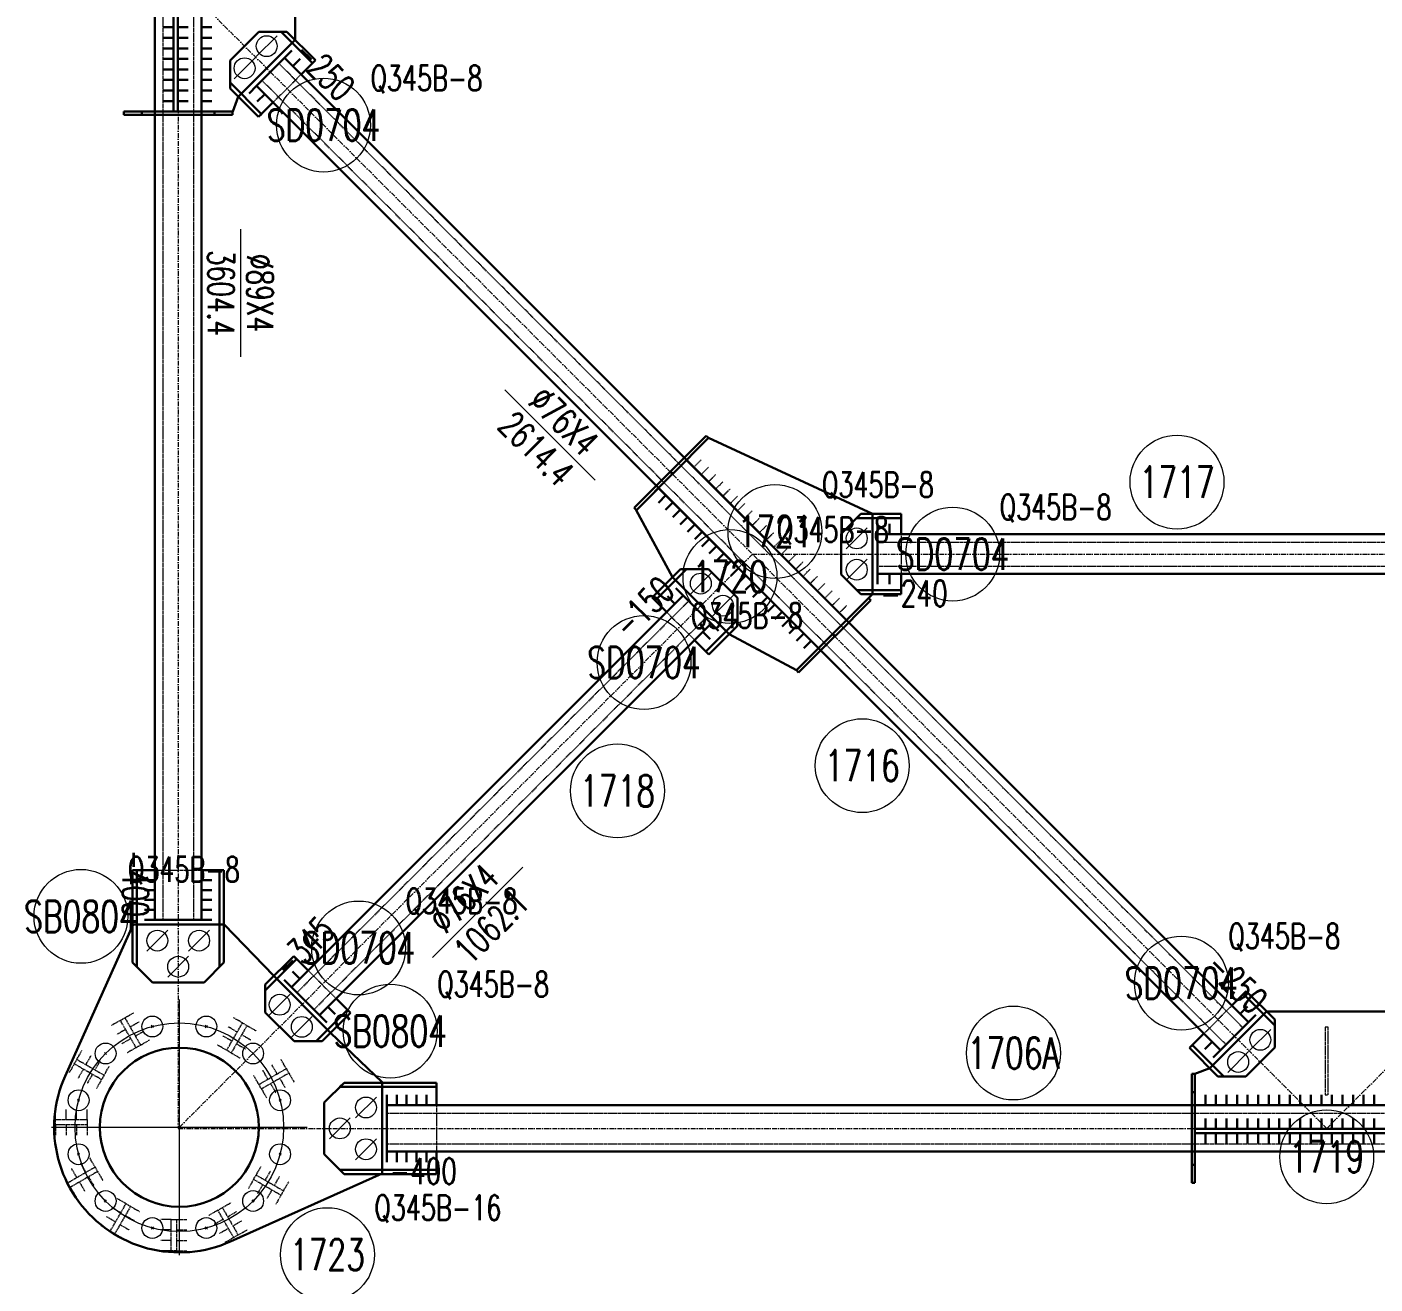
# Model space of a CAD drawing. Extents: x 200306 to 244369, y -126880 to -87343.
# Drawn here: x 207299 to 209884, y -114957 to -112547 of the extents above; entities that cross this region are included whole.
import ezdxf
from ezdxf.enums import TextEntityAlignment as Align

# ---------------------------------------------------------------- set-up
doc = ezdxf.new("R2010")
doc.units = 0
doc.header["$MEASUREMENT"] = 0
doc.linetypes.add('Dash', pattern=[2.75, 2, -0.75])
doc.linetypes.add('DashDot', pattern=[15.6, 9, -3, 0.6, -3])
doc.layers.get('0').update_dxf_attribs({"linetype": 'CONTINUOUS', "lineweight": 25})
doc.styles.get("Standard").update_dxf_attribs({"font": 'simplex.shx', "width": 0.7, "height": 3, "bigfont": 'gbhzfs.shx'})

# ---------------------------------------------------------------- blocks, each defined once
blk = doc.blocks.new('M20X55S')
at = {"color": 3, "linetype": 'Continuous', "lineweight": 13}
blk.add_line((-1, -1), (1, 1), dxfattribs=at)
blk.add_circle((0, 0), 1, dxfattribs=at)
blk = doc.blocks.new('DefaultBolt')
at = {"color": 3, "linetype": 'Continuous', "lineweight": 13}
for p, q in [((-0.1, -0.1), (0.1, 0.1)), ((0.1, -0.1), (-0.1, 0.1))]:
    blk.add_line(p, q, dxfattribs=at)
blk.add_circle((0, 0), 1, dxfattribs=at)

msp = doc.modelspace()

# ---------------------------------------------------------------- linework, layer by layer
at = {"color": 2, "linetype": 'DashDot', "lineweight": 15}
for p, q in [((207588.99928, -110254.51495), (207588.99928, -114658.88857)), ((209791.18609, -114658.88857), (207588.99928, -112456.70176)), ((209791.18609, -114658.88857), (211993.3729, -112456.70176)), ((208690.0596, -113557.82825), (207589.12093, -114658.76692)), ((208690.09268, -113557.79517), (210892.27949, -113557.79517)), ((207588.99928, -114658.88857), (211993.3729, -114658.88857))]:
    msp.add_line(p, q, dxfattribs=at)
at = {"color": 1, "linetype": 'Dash', "lineweight": 20}
for p, q in [((207559.49928, -110654.51495), (207559.49928, -114258.88857)), ((207618.49928, -110654.51495), (207618.49928, -114258.88857)), ((209630.67285, -114465.84842), (207782.03943, -112617.215)), ((207824.46584, -112638.4282), (207770.72572, -112692.16832)), ((209598.14594, -114498.37533), (207749.51252, -112649.74191)), ((207693.31224, -112709.55772), (207633.49928, -112709.55772)), ((208563.52057, -113377.48294), (208605.75321, -113335.2503)), ((208563.52057, -113377.48294), (208577.66271, -113363.3408)), ((208577.47249, -113391.43485), (208591.61462, -113377.29272)), ((208591.4244, -113405.38677), (208605.56654, -113391.24464)), ((208605.37632, -113419.33869), (208619.51846, -113405.19655)), ((208619.32824, -113433.2906), (208633.47037, -113419.14847)), ((208467.49509, -113473.50841), (208509.81315, -113431.19036)), ((208633.28015, -113447.24252), (208647.42229, -113433.10039)), ((208647.23207, -113461.19444), (208661.37421, -113447.0523)), ((208661.18399, -113475.14636), (208675.32612, -113461.00422)), ((208675.13591, -113489.09827), (208689.27804, -113474.95614)), ((208689.08782, -113503.05019), (208703.22996, -113488.90805)), ((208703.03974, -113517.00211), (208717.18187, -113502.85997)), ((208716.99166, -113530.95402), (208731.13379, -113516.81189)), ((208975.09268, -113519.79517), (208975.09268, -113595.79517)), ((208730.94357, -113544.90594), (208745.08571, -113530.7638)), ((208744.89549, -113558.85786), (208759.03763, -113544.71572)), ((208930.09268, -113534.79517), (210652.27949, -113534.79517)), ((208758.84741, -113572.80977), (208772.98954, -113558.66764)), ((208772.79932, -113586.76169), (208786.94146, -113572.61955)), ((208786.75124, -113600.71361), (208800.89338, -113586.57147)), ((208800.70316, -113614.66552), (208814.84529, -113600.52339)), ((208930.09268, -113580.79517), (210652.27949, -113580.79517)), ((208814.65507, -113628.61744), (208828.79721, -113614.47531)), ((208828.60699, -113642.56936), (208842.74913, -113628.42722)), ((208567.73653, -113647.62441), (207816.79459, -114398.56635)), ((208842.55891, -113656.52127), (208856.70104, -113642.37914)), ((208856.51082, -113670.47319), (208870.65296, -113656.33106)), ((208912.69538, -113642.19247), (208870.46274, -113684.42511)), ((208600.26344, -113680.15132), (207849.3215, -114431.09326)), ((208579.08323, -113722.54473), (208525.34312, -113668.80462)), ((208870.46274, -113684.42511), (208884.60488, -113670.28297)), ((208816.69749, -113738.0747), (208774.37944, -113780.39276)), ((207544.49928, -114163.88857), (207633.49928, -114163.88857)), ((207838.03695, -114356.11079), (207891.77706, -114409.8509)), ((209555.71953, -114477.16213), (209609.45965, -114423.42201)), ((207478.09009, -114451.86754), (207460.96187, -114461.75652)), ((207478.09009, -114451.86754), (207486.6542, -114446.92305)), ((207508.28675, -114504.1697), (207478.09009, -114451.86754)), ((207486.6542, -114446.92305), (207503.78242, -114437.03407)), ((207486.6542, -114446.92305), (207516.85086, -114499.22521)), ((207496.71975, -114464.3571), (207513.84797, -114454.46812)), ((207681.954, -114509.18279), (207712.25629, -114456.69768)), ((207712.25629, -114456.69768), (207694.9498, -114446.70578)), ((207712.25629, -114456.69768), (207720.90953, -114461.69364)), ((207488.15564, -114469.3016), (207471.02742, -114479.19058)), ((207506.78531, -114481.79116), (207523.91353, -114471.90218)), ((207692.05476, -114491.68775), (207674.74828, -114481.69585)), ((207702.15552, -114474.19272), (207684.84904, -114464.20081)), ((207720.90953, -114461.69364), (207690.60724, -114514.17874)), ((207710.80877, -114479.18867), (207728.11525, -114489.18057)), ((207720.90953, -114461.69364), (207738.21602, -114471.68554)), ((209794.18609, -114464.56871), (209788.18609, -114464.56871)), ((209788.18609, -114464.56871), (209788.18609, -114594.56871)), ((209794.18609, -114594.56871), (209794.18609, -114464.56871)), ((207498.2212, -114486.73565), (207481.09298, -114496.62463)), ((207508.28675, -114504.1697), (207491.15853, -114514.05869)), ((207516.85086, -114499.22521), (207508.28675, -114504.1697)), ((207516.85086, -114499.22521), (207533.97908, -114489.33623)), ((207681.954, -114509.18279), (207664.64751, -114499.19088)), ((207690.60724, -114514.17874), (207681.954, -114509.18279)), ((207700.708, -114496.6837), (207718.01449, -114506.67561)), ((207389.682, -114535.19823), (207394.62649, -114526.63412)), ((207394.62649, -114526.63412), (207404.51547, -114509.5059)), ((207394.62649, -114526.63412), (207446.91154, -114556.82091)), ((207412.05484, -114536.69638), (207421.94382, -114519.56816)), ((207429.48319, -114546.75865), (207439.37217, -114529.63043)), ((207690.60724, -114514.17874), (207707.91373, -114524.17064)), ((207796.19422, -114544.29883), (207786.20231, -114526.99235)), ((207389.682, -114535.19823), (207379.79302, -114552.32645)), ((207441.96705, -114565.38502), (207389.682, -114535.19823)), ((207407.11035, -114545.26049), (207397.22137, -114562.38871)), ((207424.5387, -114555.32276), (207414.64972, -114572.45098)), ((207446.91154, -114556.82091), (207441.96705, -114565.38502)), ((207446.91154, -114556.82091), (207456.80053, -114539.69269)), ((207743.64855, -114574.63609), (207733.65665, -114557.3296)), ((207743.64855, -114574.63609), (207796.19422, -114544.29883)), ((207801.19017, -114552.95208), (207748.6445, -114583.28933)), ((207761.16377, -114564.52367), (207751.17187, -114547.21719)), ((207778.67899, -114554.41125), (207768.68709, -114537.10477)), ((207796.19422, -114544.29883), (207801.19017, -114552.95208)), ((207801.19017, -114552.95208), (207811.18207, -114570.25856)), ((209538.33013, -114614.38857), (209538.33013, -114554.57561)), ((207441.96705, -114565.38502), (207432.07807, -114582.51324)), ((207748.6445, -114583.28933), (207743.64855, -114574.63609)), ((207748.6445, -114583.28933), (207758.63641, -114600.59582)), ((207766.15972, -114573.17691), (207776.15163, -114590.4834)), ((207783.67495, -114563.0645), (207793.66685, -114580.37098)), ((209788.18609, -114594.56871), (209794.18609, -114594.56871)), ((207354.00628, -114642.15837), (207354.00628, -114622.27828)), ((207374.14388, -114642.15837), (207374.14388, -114622.27828)), ((207394.28147, -114642.15837), (207394.28147, -114622.27828)), ((207414.41907, -114642.15837), (207414.41907, -114622.27828)), ((207988.99928, -114629.38857), (211593.3729, -114629.38857)), ((208083.99928, -114614.38857), (208083.99928, -114703.38857)), ((207354.00628, -114642.15837), (207414.41907, -114642.15837)), ((207354.00628, -114652.09841), (207354.00628, -114642.15837)), ((207354.00628, -114652.09841), (207354.00628, -114671.9785)), ((207414.41907, -114652.09841), (207354.00628, -114652.09841)), ((207374.14388, -114652.09841), (207374.14388, -114671.9785)), ((207394.28147, -114652.09841), (207394.28147, -114671.9785)), ((207414.41907, -114642.15837), (207414.41907, -114652.09841)), ((207414.41907, -114652.09841), (207414.41907, -114671.9785)), ((207988.99928, -114688.38857), (211593.3729, -114688.38857)), ((207429.52141, -114732.90346), (207419.52951, -114715.59697)), ((207377.12841, -114763.15257), (207429.52141, -114732.90346)), ((207434.51736, -114741.5567), (207382.12437, -114771.80581)), ((207394.59275, -114753.06953), (207384.60084, -114735.76305)), ((207412.05708, -114742.9865), (207402.06517, -114725.68001)), ((207429.52141, -114732.90346), (207434.51736, -114741.5567)), ((207434.51736, -114741.5567), (207444.50927, -114758.86319)), ((207738.45059, -114748.23651), (207748.33958, -114731.10829)), ((207755.95512, -114758.34275), (207765.8441, -114741.21453)), ((207377.12841, -114763.15257), (207367.13651, -114745.84608)), ((207382.12437, -114771.80581), (207377.12841, -114763.15257)), ((207399.5887, -114761.72278), (207409.5806, -114779.02926)), ((207417.05303, -114751.63974), (207427.04494, -114768.94623)), ((207733.5061, -114756.80062), (207723.61712, -114773.92884)), ((207733.5061, -114756.80062), (207738.45059, -114748.23651)), ((207786.01968, -114787.11935), (207733.5061, -114756.80062)), ((207738.45059, -114748.23651), (207790.96418, -114778.55524)), ((207751.01063, -114766.90686), (207741.12165, -114784.03508)), ((207773.45965, -114768.449), (207783.34863, -114751.32078)), ((207790.96418, -114778.55524), (207800.85316, -114761.42702)), ((207382.12437, -114771.80581), (207392.11627, -114789.1123)), ((207489.03945, -114803.32057), (207471.73296, -114793.32867)), ((207768.51516, -114777.01311), (207758.62618, -114794.14133)), ((207786.01968, -114787.11935), (207776.1307, -114804.24757)), ((207790.96418, -114778.55524), (207786.01968, -114787.11935)), ((207458.76152, -114855.76348), (207489.03945, -114803.32057)), ((207478.94681, -114820.80154), (207461.64032, -114810.80964)), ((207497.69269, -114808.31652), (207467.41477, -114860.75943)), ((207489.03945, -114803.32057), (207497.69269, -114808.31652)), ((207497.69269, -114808.31652), (207514.99918, -114818.30843)), ((207665.06531, -114815.72062), (207647.93709, -114825.6096)), ((207665.06531, -114815.72062), (207673.62942, -114810.77613)), ((207695.36803, -114868.20648), (207665.06531, -114815.72062)), ((207673.62942, -114810.77613), (207690.75764, -114800.88714)), ((207673.62942, -114810.77613), (207703.93214, -114863.26198)), ((207683.73033, -114828.27141), (207700.85855, -114818.38243)), ((207468.85417, -114838.28251), (207451.54768, -114828.29061)), ((207477.50741, -114843.27846), (207494.81389, -114853.27037)), ((207487.60005, -114825.79749), (207504.90654, -114835.7894)), ((207575.78908, -114833.30682), (207555.90899, -114833.30682)), ((207575.78908, -114833.30682), (207585.72912, -114833.30682)), ((207575.78908, -114893.88157), (207575.78908, -114833.30682)), ((207585.72912, -114833.30682), (207605.60921, -114833.30682)), ((207585.72912, -114833.30682), (207585.72912, -114893.88157)), ((207675.16622, -114833.2159), (207658.038, -114843.10489)), ((207693.83123, -114845.7667), (207710.95945, -114835.87772)), ((207458.76152, -114855.76348), (207441.45504, -114845.77158)), ((207467.41477, -114860.75943), (207458.76152, -114855.76348)), ((207467.41477, -114860.75943), (207484.72125, -114870.75134)), ((207575.78908, -114853.4984), (207555.90899, -114853.4984)), ((207585.72912, -114853.4984), (207605.60921, -114853.4984)), ((207685.26712, -114850.71119), (207668.13891, -114860.60017)), ((207695.36803, -114868.20648), (207678.23981, -114878.09546)), ((207703.93214, -114863.26198), (207695.36803, -114868.20648)), ((207703.93214, -114863.26198), (207721.06036, -114853.373)), ((207575.78908, -114873.68998), (207555.90899, -114873.68998)), ((207575.78908, -114893.88157), (207555.90899, -114893.88157)), ((207585.72912, -114893.88157), (207575.78908, -114893.88157)), ((207585.72912, -114873.68998), (207605.60921, -114873.68998)), ((207585.72912, -114893.88157), (207605.60921, -114893.88157))]:
    msp.add_line(p, q, dxfattribs=at)
at = {"color": 7, "linetype": 'Continuous', "lineweight": 30}
for p, q in [((207580.15761, -112547.72991), (207560.27752, -112547.72991)), ((207580.15761, -112567.95838), (207560.27752, -112567.95838)), ((207588.10965, -112547.72991), (207607.98973, -112547.72991)), ((207588.10965, -112567.95838), (207607.98973, -112567.95838)), ((207633.49928, -112547.72991), (207653.49928, -112547.72991)), ((207633.49928, -112567.95838), (207653.49928, -112567.95838)), ((207580.15761, -112588.18686), (207560.27752, -112588.18686)), ((207588.10965, -112588.18686), (207607.98973, -112588.18686)), ((207633.49928, -112588.18686), (207653.49928, -112588.18686)), ((207792.64603, -112606.6084), (207806.78817, -112592.46626)), ((207580.15761, -112608.41534), (207560.27752, -112608.41534)), ((207588.10965, -112608.41534), (207607.98973, -112608.41534)), ((207633.49928, -112608.41534), (207653.49928, -112608.41534)), ((207808.55593, -112622.5183), (207822.69807, -112608.37617)), ((207580.15761, -112628.64381), (207560.27752, -112628.64381)), ((207588.10965, -112628.64381), (207607.98973, -112628.64381)), ((207633.49928, -112628.64381), (207653.49928, -112628.64381)), ((207824.46584, -112638.4282), (207838.60797, -112624.28607)), ((207580.15761, -112648.87229), (207560.27752, -112648.87229)), ((207580.15761, -112669.10077), (207560.27752, -112669.10077)), ((207588.10965, -112648.87229), (207607.98973, -112648.87229)), ((207588.10965, -112669.10077), (207607.98973, -112669.10077)), ((207633.49928, -112648.87229), (207653.49928, -112648.87229)), ((207633.49928, -112669.10077), (207653.49928, -112669.10077)), ((207738.90592, -112660.34851), (207724.76378, -112674.49065)), ((207580.15761, -112689.32924), (207560.27752, -112689.32924)), ((207588.10965, -112689.32924), (207607.98973, -112689.32924)), ((207633.49928, -112689.32924), (207653.49928, -112689.32924)), ((207754.81582, -112676.25842), (207740.67368, -112690.40055)), ((207770.72572, -112692.16832), (207756.58359, -112706.31046)), ((207580.15761, -112709.55772), (207560.27752, -112709.55772)), ((207588.10965, -112709.55772), (207607.98973, -112709.55772)), ((207633.49928, -112709.55772), (207653.49928, -112709.55772)), ((208509.81315, -113431.19036), (208495.67187, -113445.33164)), ((208523.76244, -113445.13965), (208509.62116, -113459.28093)), ((208537.71173, -113459.08893), (208523.57044, -113473.23022)), ((208551.66101, -113473.03822), (208537.51973, -113487.1795)), ((208565.6103, -113486.98751), (208551.46902, -113501.12879)), ((208579.55959, -113500.9368), (208565.41831, -113515.07808)), ((208930.09268, -113519.79517), (208930.09268, -113499.79517)), ((208952.59268, -113519.79517), (208952.59268, -113499.79517)), ((208975.09268, -113519.79517), (208975.09268, -113499.79517)), ((208593.50888, -113514.88609), (208579.3676, -113529.02737)), ((208607.45817, -113528.83538), (208593.31689, -113542.97666)), ((208621.40746, -113542.78466), (208607.26617, -113556.92595)), ((208635.35674, -113556.73395), (208621.21546, -113570.87523)), ((208649.30603, -113570.68324), (208635.16475, -113584.82452)), ((208663.25532, -113584.63253), (208649.11404, -113598.77381)), ((208677.20461, -113598.58182), (208663.06333, -113612.7231)), ((208930.09268, -113595.79517), (208930.09268, -113615.79517)), ((208952.59268, -113595.79517), (208952.59268, -113615.79517)), ((208975.09268, -113595.79517), (208975.09268, -113615.79517)), ((208557.161, -113636.98673), (208543.01886, -113622.8446)), ((208691.1539, -113612.53111), (208677.01262, -113626.67239)), ((208705.10319, -113626.48039), (208690.9619, -113640.62168)), ((208525.34312, -113668.80462), (208511.20098, -113654.66248)), ((208541.25206, -113652.89568), (208527.10992, -113638.75354)), ((208719.05247, -113640.42968), (208704.91119, -113654.57096)), ((208733.00176, -113654.37897), (208718.86048, -113668.52025)), ((208746.95105, -113668.32826), (208732.80977, -113682.46954)), ((208594.99217, -113706.63579), (208609.13431, -113720.77793)), ((208610.90112, -113690.72685), (208625.04325, -113704.86899)), ((208760.90034, -113682.27755), (208746.75906, -113696.41883)), ((208774.84963, -113696.22684), (208760.70835, -113710.36812)), ((208579.08323, -113722.54473), (208593.22537, -113736.68687)), ((208788.79892, -113710.17612), (208774.65763, -113724.31741)), ((208802.7482, -113724.12541), (208788.60692, -113738.26669)), ((208816.69749, -113738.0747), (208802.55621, -113752.21598)), ((207544.49928, -114163.88857), (207524.49928, -114163.88857)), ((207633.49928, -114163.88857), (207653.49928, -114163.88857)), ((207544.49928, -114182.88857), (207524.49928, -114182.88857)), ((207633.49928, -114182.88857), (207653.49928, -114182.88857)), ((207544.49928, -114201.88857), (207524.49928, -114201.88857)), ((207544.49928, -114220.88857), (207524.49928, -114220.88857)), ((207633.49928, -114201.88857), (207653.49928, -114201.88857)), ((207633.49928, -114220.88857), (207653.49928, -114220.88857)), ((207544.49928, -114239.88857), (207524.49928, -114239.88857)), ((207633.49928, -114239.88857), (207653.49928, -114239.88857)), ((207544.49928, -114258.88857), (207524.49928, -114258.88857)), ((207633.49928, -114258.88857), (207653.49928, -114258.88857)), ((207838.03695, -114356.11079), (207823.89481, -114341.96865)), ((207806.21906, -114387.92867), (207792.07692, -114373.78654)), ((207822.128, -114372.01973), (207807.98587, -114357.8776)), ((207875.86812, -114425.75985), (207890.01025, -114439.90198)), ((207891.77706, -114409.8509), (207905.9192, -114423.99304)), ((209609.45965, -114423.42201), (209623.60178, -114409.27988)), ((209625.36955, -114439.33192), (209639.51168, -114425.18978)), ((207859.95918, -114441.66879), (207874.10131, -114455.81092)), ((209641.27945, -114455.24182), (209655.42159, -114441.09968)), ((209555.71953, -114477.16213), (209541.57739, -114491.30426)), ((209571.62943, -114493.07203), (209557.4873, -114507.21417)), ((209587.53934, -114508.98193), (209573.3972, -114523.12407)), ((207988.99928, -114614.38857), (207988.99928, -114594.38857)), ((208007.99928, -114614.38857), (208007.99928, -114594.38857)), ((208026.99928, -114614.38857), (208026.99928, -114594.38857)), ((208045.99928, -114614.38857), (208045.99928, -114594.38857)), ((208064.99928, -114614.38857), (208064.99928, -114594.38857)), ((208083.99928, -114614.38857), (208083.99928, -114594.38857)), ((209538.33013, -114614.38857), (209538.33013, -114594.38857)), ((209558.55861, -114614.38857), (209558.55861, -114594.38857)), ((209578.78708, -114614.38857), (209578.78708, -114594.38857)), ((209599.01556, -114614.38857), (209599.01556, -114594.38857)), ((209619.24404, -114614.38857), (209619.24404, -114594.38857)), ((209639.47251, -114614.38857), (209639.47251, -114594.38857)), ((209659.70099, -114614.38857), (209659.70099, -114594.38857)), ((209679.92947, -114614.38857), (209679.92947, -114594.38857)), ((209700.15794, -114614.38857), (209700.15794, -114594.38857)), ((209720.38642, -114614.38857), (209720.38642, -114594.38857)), ((209740.6149, -114614.38857), (209740.6149, -114594.38857)), ((209760.84337, -114614.38857), (209760.84337, -114594.38857)), ((209781.07185, -114614.38857), (209781.07185, -114594.38857)), ((209801.30033, -114614.38857), (209801.30033, -114594.38857)), ((209821.5288, -114614.38857), (209821.5288, -114594.38857)), ((209841.75728, -114614.38857), (209841.75728, -114594.38857)), ((209861.98576, -114614.38857), (209861.98576, -114594.38857)), ((209882.21423, -114614.38857), (209882.21423, -114594.38857)), ((209538.33013, -114659.7782), (209538.33013, -114639.89812)), ((209558.55861, -114659.7782), (209558.55861, -114639.89812)), ((209578.78708, -114659.7782), (209578.78708, -114639.89812)), ((209599.01556, -114659.7782), (209599.01556, -114639.89812)), ((209619.24404, -114659.7782), (209619.24404, -114639.89812)), ((209639.47251, -114659.7782), (209639.47251, -114639.89812)), ((209659.70099, -114659.7782), (209659.70099, -114639.89812)), ((209679.92947, -114659.7782), (209679.92947, -114639.89812)), ((209700.15794, -114659.7782), (209700.15794, -114639.89812)), ((209720.38642, -114659.7782), (209720.38642, -114639.89812)), ((209740.6149, -114659.7782), (209740.6149, -114639.89812)), ((209760.84337, -114659.7782), (209760.84337, -114639.89812)), ((209781.07185, -114659.7782), (209781.07185, -114639.89812)), ((209801.30033, -114659.7782), (209801.30033, -114639.89812)), ((209821.5288, -114659.7782), (209821.5288, -114639.89812)), ((209841.75728, -114659.7782), (209841.75728, -114639.89812)), ((209861.98576, -114659.7782), (209861.98576, -114639.89812)), ((209882.21423, -114659.7782), (209882.21423, -114639.89812)), ((209538.33013, -114667.73024), (209538.33013, -114687.61033)), ((209558.55861, -114667.73024), (209558.55861, -114687.61033)), ((209578.78708, -114667.73024), (209578.78708, -114687.61033)), ((209599.01556, -114667.73024), (209599.01556, -114687.61033)), ((209619.24404, -114667.73024), (209619.24404, -114687.61033)), ((209639.47251, -114667.73024), (209639.47251, -114687.61033)), ((209659.70099, -114667.73024), (209659.70099, -114687.61033)), ((209679.92947, -114667.73024), (209679.92947, -114687.61033)), ((209700.15794, -114667.73024), (209700.15794, -114687.61033)), ((209720.38642, -114667.73024), (209720.38642, -114687.61033)), ((209740.6149, -114667.73024), (209740.6149, -114687.61033)), ((209760.84337, -114667.73024), (209760.84337, -114687.61033)), ((209781.07185, -114667.73024), (209781.07185, -114687.61033)), ((209801.30033, -114667.73024), (209801.30033, -114687.61033)), ((209821.5288, -114667.73024), (209821.5288, -114687.61033)), ((209841.75728, -114667.73024), (209841.75728, -114687.61033)), ((209861.98576, -114667.73024), (209861.98576, -114687.61033)), ((209882.21423, -114667.73024), (209882.21423, -114687.61033)), ((207988.99928, -114703.38857), (207988.99928, -114723.38857)), ((208007.99928, -114703.38857), (208007.99928, -114723.38857)), ((208026.99928, -114703.38857), (208026.99928, -114723.38857)), ((208045.99928, -114703.38857), (208045.99928, -114723.38857)), ((208064.99928, -114703.38857), (208064.99928, -114723.38857)), ((208083.99928, -114703.38857), (208083.99928, -114723.38857))]:
    msp.add_line(p, q, dxfattribs=at)
at = {"color": 7, "linetype": 'Continuous', "lineweight": 13}
for p, q in [((207708.49928, -112934.9307), (207708.49928, -113179.9307)), ((208388.70463, -113416.21324), (208215.46347, -113242.97208)), ((208249.89567, -114157.79831), (208076.65451, -114331.03947))]:
    msp.add_line(p, q, dxfattribs=at)
at = {"color": 2, "linetype": 'Continuous', "lineweight": 13}
for p, q in [((207591.18609, -114901.70176), (207591.18609, -114411.70176)), ((207346.18609, -114656.70176), (207836.18609, -114656.70176))]:
    msp.add_line(p, q, dxfattribs=at)
at = {"color": 7, "linetype": 'Continuous', "lineweight": 30}
for points in [[(207544.49928, -114258.88857), (207544.49928, -110654.51495)], [(207633.49928, -110654.51495), (207633.49928, -114258.88857)], [(207580.15761, -112203.8458), (207580.15761, -112709.55772)], [(207588.10965, -112709.55772), (207588.10965, -112203.8458)], [(207633.49928, -112709.55772), (207633.49928, -112203.8458)], [(207813.15213, -112341.44336), (207813.15213, -112571.96017)], [(207688.70134, -112611.55815), (207743.85566, -112556.40382)], [(207743.85566, -112556.40382), (207797.59578, -112556.40382)], [(207786.28207, -112556.40382), (207797.59578, -112556.40382)], [(207846.38615, -112616.50789), (207786.28207, -112556.40382)], [(207797.59578, -112556.40382), (207852.043, -112610.85104)], [(207797.59578, -112556.40382), (207852.043, -112610.85104)], [(207813.15213, -112571.96017), (207704.25768, -112680.85461)], [(207688.70134, -112665.29826), (207688.70134, -112611.55815)], [(207738.90592, -112660.34851), (207792.64603, -112606.6084)], [(207792.64603, -112606.6084), (209641.27945, -114455.24182)], [(207852.043, -112610.85104), (207824.46584, -112638.4282)], [(207852.043, -112610.85104), (207846.38615, -112616.50789)], [(207688.70134, -112653.98455), (207748.80541, -112714.08863)], [(207688.70134, -112665.29826), (207688.70134, -112653.98455)], [(207743.14856, -112719.74548), (207688.70134, -112665.29826)], [(207743.14856, -112719.74548), (207688.70134, -112665.29826)], [(209587.53934, -114508.98193), (207738.90592, -112660.34851)], [(207704.25768, -112680.85461), (207693.49928, -112709.55772)], [(207770.72572, -112692.16832), (207743.14856, -112719.74548)], [(207484.6573, -112715.55772), (207484.6573, -112709.55772)], [(207484.6573, -112709.55772), (207658.54676, -112709.55772)], [(207658.54676, -112715.55772), (207484.6573, -112715.55772)], [(207519.07513, -112709.55772), (207519.07513, -112715.55772)], [(207693.31224, -112709.55772), (207519.07513, -112709.55772)], [(207519.07513, -112715.55772), (207693.31224, -112715.55772)], [(207580.15761, -112709.55772), (207588.10965, -112709.55772)], [(207658.54676, -112709.55772), (207658.54676, -112715.55772)], [(207693.49928, -112709.55772), (207693.31224, -112709.55772)], [(207693.31224, -112715.55772), (207693.31224, -112709.55772)], [(207748.80541, -112714.08863), (207743.14856, -112719.74548)], [(208601.51057, -113331.00766), (208532.40787, -113400.11035)], [(208536.65051, -113404.35299), (208605.75321, -113335.2503)], [(208605.75321, -113335.2503), (208601.51057, -113331.00766)], [(208605.75321, -113335.2503), (208605.94698, -113335.05653)], [(208605.94698, -113335.05653), (208920.09268, -113480.79517)], [(208870.46274, -113684.42511), (208563.52057, -113377.48294)], [(208533.16916, -113399.34907), (208463.25245, -113469.26577)], [(208467.49509, -113473.50841), (208537.4118, -113403.59171)], [(208532.40787, -113400.11035), (208536.65051, -113404.35299)], [(208537.4118, -113403.59171), (208533.16916, -113399.34907)], [(208509.81315, -113431.19036), (208816.69749, -113738.0747)], [(208463.25245, -113469.26577), (208467.49509, -113473.50841)], [(208467.3893, -113473.6142), (208467.49509, -113473.50841)], [(208536.71662, -113602.27678), (208467.3893, -113473.6142)], [(208860.09268, -113518.79517), (208898.09268, -113480.79517)], [(208890.09268, -113488.79517), (208898.09268, -113480.79517)], [(208975.09268, -113488.79517), (208890.09268, -113488.79517)], [(208898.09268, -113480.79517), (208975.09268, -113480.79517)], [(208898.09268, -113480.79517), (208975.09268, -113480.79517)], [(208920.09268, -113480.79517), (208920.09268, -113634.79517)], [(208975.09268, -113480.79517), (208975.09268, -113488.79517)], [(208975.09268, -113480.79517), (208975.09268, -113519.79517)], [(208860.09268, -113596.79517), (208860.09268, -113518.79517)], [(208930.09268, -113595.79517), (208930.09268, -113519.79517)], [(208930.09268, -113519.79517), (210652.27949, -113519.79517)], [(208497.7038, -113641.2896), (208552.14774, -113586.84566)], [(208497.76595, -113641.22745), (208552.20989, -113586.78352)], [(208563.46111, -113586.84601), (208503.36066, -113646.94646)], [(208645.61107, -113711.17123), (208536.71662, -113602.27678)], [(208552.14774, -113586.84566), (208563.46111, -113586.84601)], [(208552.20989, -113586.78352), (208605.94838, -113586.78514)], [(208605.94838, -113586.78514), (208661.10271, -113641.93947)], [(208898.09268, -113634.79517), (208860.09268, -113596.79517)], [(210652.27949, -113595.79517), (208930.09268, -113595.79517)], [(208975.09268, -113595.79517), (208975.09268, -113634.79517)], [(208890.09268, -113626.79517), (208975.09268, -113626.79517)], [(208898.09268, -113634.79517), (208890.09268, -113626.79517)], [(208975.09268, -113626.79517), (208975.09268, -113634.79517)], [(207806.18799, -114387.95975), (208557.12993, -113637.01781)], [(208503.36066, -113646.94646), (208497.7038, -113641.2896)], [(208525.34312, -113668.80462), (208497.76595, -113641.22745)], [(208557.12993, -113637.01781), (208610.87004, -113690.75792)], [(208661.10271, -113641.93947), (208661.10433, -113695.67796)], [(208843.59268, -113711.29517), (208912.69538, -113642.19247)], [(208916.93802, -113646.43511), (208847.83532, -113715.53781)], [(208975.09268, -113634.79517), (208898.09268, -113634.79517)], [(208975.09268, -113634.79517), (208898.09268, -113634.79517)], [(208920.09268, -113634.79517), (208912.69538, -113642.19247)], [(208912.69538, -113642.19247), (208916.93802, -113646.43511)], [(208610.87004, -113690.75792), (207859.9281, -114441.69986)], [(208600.94139, -113744.52719), (208661.04184, -113684.42674)], [(208661.04219, -113695.74011), (208606.59825, -113750.18405)], [(208661.10433, -113695.67796), (208606.6604, -113750.1219)], [(208661.04184, -113684.42674), (208661.04219, -113695.74011)], [(208606.6604, -113750.1219), (208579.08323, -113722.54473)], [(208774.27365, -113780.49855), (208645.61107, -113711.17123)], [(208844.29614, -113710.47605), (208774.37944, -113780.39276)], [(208778.62208, -113784.6354), (208848.53878, -113714.71869)], [(208847.83532, -113715.53781), (208843.59268, -113711.29517)], [(208848.53878, -113714.71869), (208844.29614, -113710.47605)], [(208606.59825, -113750.18405), (208600.94139, -113744.52719)], [(208774.37944, -113780.39276), (208774.27365, -113780.49855)], [(208774.37944, -113780.39276), (208778.62208, -113784.6354)], [(207501.49928, -114163.88857), (207509.49928, -114163.88857)], [(207501.49928, -114340.88857), (207501.49928, -114163.88857)], [(207501.49928, -114163.88857), (207544.49928, -114163.88857)], [(207501.49928, -114340.88857), (207501.49928, -114163.88857)], [(207509.49928, -114163.88857), (207509.49928, -114348.88857)], [(207633.49928, -114163.88857), (207676.49928, -114163.88857)], [(207668.49928, -114163.88857), (207676.49928, -114163.88857)], [(207668.49928, -114348.88857), (207668.49928, -114163.88857)], [(207676.49928, -114163.88857), (207676.49928, -114340.88857)], [(207676.49928, -114163.88857), (207676.49928, -114340.88857)], [(207372.17328, -114558.55193), (207502.37928, -114268.00857)], [(207502.37928, -114268.00857), (207677.37928, -114268.00857)], [(207633.49928, -114258.88857), (207544.49928, -114258.88857)], [(207677.37928, -114268.00857), (207772.42018, -114366.57322)], [(207509.49928, -114348.88857), (207501.49928, -114340.88857)], [(207539.49928, -114378.88857), (207501.49928, -114340.88857)], [(207676.49928, -114340.88857), (207638.49928, -114378.88857)], [(207676.49928, -114340.88857), (207668.49928, -114348.88857)], [(207755.9537, -114383.03971), (207810.39764, -114328.59577)], [(207816.05449, -114334.25262), (207755.95404, -114394.35307)], [(207756.01584, -114382.97756), (207810.45978, -114328.53362)], [(207810.39764, -114328.59577), (207816.05449, -114334.25262)], [(207810.45978, -114328.53362), (207838.03695, -114356.11079)], [(207638.49928, -114378.88857), (207539.49928, -114378.88857)], [(207772.42018, -114366.57322), (207881.31463, -114475.46767)], [(207755.95404, -114394.35307), (207755.9537, -114383.03971)], [(207756.01747, -114436.71605), (207756.01584, -114382.97756)], [(207859.9281, -114441.69986), (207806.18799, -114387.95975)], [(209609.45965, -114423.42201), (209637.03681, -114395.84485)], [(209631.37996, -114401.5017), (209637.03681, -114395.84485)], [(209691.48403, -114461.60578), (209631.37996, -114401.5017)], [(209637.03681, -114395.84485), (209691.48403, -114450.29207)], [(209637.03681, -114395.84485), (209691.48403, -114450.29207)], [(207891.77706, -114409.8509), (207919.35423, -114437.42807)], [(207811.1718, -114491.87038), (207756.01747, -114436.71605)], [(207853.53478, -114491.93381), (207913.63523, -114431.83336)], [(207919.29208, -114437.49021), (207864.84814, -114491.93415)], [(207919.35423, -114437.42807), (207864.91029, -114491.87201)], [(207913.63523, -114431.83336), (207919.29208, -114437.49021)], [(209567.03324, -114543.63017), (209675.92768, -114434.73572)], [(209641.27945, -114455.24182), (209587.53934, -114508.98193)], [(209675.92768, -114434.73572), (209906.44449, -114434.73572)], [(209691.48403, -114450.29207), (209691.48403, -114461.60578)], [(209691.48403, -114450.29207), (209691.48403, -114504.03219)], [(207881.31463, -114475.46767), (207979.87928, -114570.50857)], [(209528.14237, -114504.73929), (209555.71953, -114477.16213)], [(207864.91029, -114491.87201), (207811.1718, -114491.87038)], [(207864.84814, -114491.93415), (207853.53478, -114491.93381)], [(209528.14237, -114504.73929), (209533.79922, -114499.08244)], [(209582.58959, -114559.18651), (209528.14237, -114504.73929)], [(209582.58959, -114559.18651), (209528.14237, -114504.73929)], [(209533.79922, -114499.08244), (209593.9033, -114559.18651)], [(209691.48403, -114504.03219), (209636.3297, -114559.18651)], [(207368.21508, -114567.91028), (207372.17328, -114558.55193)], [(209532.33013, -114554.57561), (209532.33013, -114728.81272)], [(209538.33013, -114554.57561), (209532.33013, -114554.57561)], [(209538.33013, -114554.38857), (209567.03324, -114543.63017)], [(209538.33013, -114554.57561), (209538.33013, -114554.38857)], [(209538.33013, -114728.81272), (209538.33013, -114554.57561)], [(209593.9033, -114559.18651), (209582.58959, -114559.18651)], [(209636.3297, -114559.18651), (209582.58959, -114559.18651)], [(207361.50405, -114587.08738), (207364.65654, -114577.42778)], [(207364.65654, -114577.42778), (207368.21508, -114567.91028)], [(207868.99928, -114609.38857), (207906.99928, -114571.38857)], [(207898.99928, -114579.38857), (207906.99928, -114571.38857)], [(208083.99928, -114579.38857), (207898.99928, -114579.38857)], [(207906.99928, -114571.38857), (208083.99928, -114571.38857)], [(207906.99928, -114571.38857), (208083.99928, -114571.38857)], [(207979.87928, -114570.50857), (207979.87928, -114745.50857)], [(208083.99928, -114571.38857), (208083.99928, -114579.38857)], [(208083.99928, -114571.38857), (208083.99928, -114614.38857)], [(207354.53567, -114616.74453), (207356.43908, -114606.76339)], [(207356.43908, -114606.76339), (207358.76326, -114596.87176)], [(207358.76326, -114596.87176), (207361.50405, -114587.08738)], [(207868.99928, -114708.38857), (207868.99928, -114609.38857)], [(209532.33013, -114589.34109), (209538.33013, -114589.34109)], [(209532.33013, -114763.23055), (209532.33013, -114589.34109)], [(209538.33013, -114589.34109), (209538.33013, -114763.23055)], [(207351.38042, -114647.0455), (207352.00408, -114636.90365)], [(207352.00408, -114636.90365), (207353.05646, -114626.79728)], [(207353.05646, -114626.79728), (207354.53567, -114616.74453)], [(207988.99928, -114703.38857), (207988.99928, -114614.38857)], [(207988.99928, -114614.38857), (211593.3729, -114614.38857)], [(210044.04205, -114614.38857), (209538.33013, -114614.38857)], [(207351.18662, -114657.20465), (207351.38042, -114647.0455)], [(207351.423, -114667.36291), (207351.18662, -114657.20465)], [(209538.33013, -114659.7782), (209538.33013, -114667.73024)], [(210044.04205, -114659.7782), (209538.33013, -114659.7782)], [(207352.08915, -114677.50206), (207351.423, -114667.36291)], [(207353.18387, -114687.60392), (207352.08915, -114677.50206)], [(207354.7052, -114697.65039), (207353.18387, -114687.60392)], [(209538.33013, -114667.73024), (210044.04205, -114667.73024)], [(207356.65042, -114707.62347), (207354.7052, -114697.65039)], [(207359.01603, -114717.50526), (207356.65042, -114707.62347)], [(207906.99928, -114746.38857), (207868.99928, -114708.38857)], [(211593.3729, -114703.38857), (207988.99928, -114703.38857)], [(208083.99928, -114703.38857), (208083.99928, -114746.38857)], [(207361.79781, -114727.27807), (207359.01603, -114717.50526)], [(207364.99075, -114736.92438), (207361.79781, -114727.27807)], [(207368.58914, -114746.42688), (207364.99075, -114736.92438)], [(207898.99928, -114738.38857), (208083.99928, -114738.38857)], [(207906.99928, -114746.38857), (207898.99928, -114738.38857)], [(208083.99928, -114738.38857), (208083.99928, -114746.38857)], [(209532.33013, -114728.81272), (209538.33013, -114728.81272)], [(207372.58653, -114755.76856), (207368.58914, -114746.42688)], [(207376.97575, -114764.93267), (207372.58653, -114755.76856)], [(207381.74893, -114773.90277), (207376.97575, -114764.93267)], [(207979.87928, -114745.50857), (207689.33592, -114875.71457)], [(208083.99928, -114746.38857), (207906.99928, -114746.38857)], [(208083.99928, -114746.38857), (207906.99928, -114746.38857)], [(209538.33013, -114763.23055), (209532.33013, -114763.23055)], [(207386.89752, -114782.6628), (207381.74893, -114773.90277)], [(207392.4123, -114791.19704), (207386.89752, -114782.6628)], [(207398.28337, -114799.49021), (207392.4123, -114791.19704)], [(207404.50021, -114807.52743), (207398.28337, -114799.49021)], [(207411.05168, -114815.2943), (207404.50021, -114807.52743)], [(207417.92603, -114822.7769), (207411.05168, -114815.2943)], [(207425.11095, -114829.96182), (207417.92603, -114822.7769)], [(207432.59355, -114836.83617), (207425.11095, -114829.96182)], [(207440.36042, -114843.38764), (207432.59355, -114836.83617)], [(207448.39764, -114849.60448), (207440.36042, -114843.38764)], [(207456.69081, -114855.47555), (207448.39764, -114849.60448)], [(207465.22505, -114860.99033), (207456.69081, -114855.47555)], [(207473.98508, -114866.13892), (207465.22505, -114860.99033)], [(207482.95518, -114870.9121), (207473.98508, -114866.13892)], [(207492.11929, -114875.30132), (207482.95518, -114870.9121)], [(207501.46097, -114879.29871), (207492.11929, -114875.30132)], [(207510.96347, -114882.8971), (207501.46097, -114879.29871)], [(207520.60978, -114886.09004), (207510.96347, -114882.8971)], [(207530.38259, -114888.87182), (207520.60978, -114886.09004)], [(207540.26438, -114891.23743), (207530.38259, -114888.87182)], [(207550.23746, -114893.18265), (207540.26438, -114891.23743)], [(207560.28393, -114894.70398), (207550.23746, -114893.18265)], [(207570.38579, -114895.7987), (207560.28393, -114894.70398)], [(207580.52494, -114896.46485), (207570.38579, -114895.7987)], [(207590.6832, -114896.70123), (207580.52494, -114896.46485)], [(207600.84235, -114896.50743), (207590.6832, -114896.70123)], [(207610.9842, -114895.88377), (207600.84235, -114896.50743)], [(207621.09057, -114894.83139), (207610.9842, -114895.88377)], [(207631.14332, -114893.35218), (207621.09057, -114894.83139)], [(207641.12446, -114891.44877), (207631.14332, -114893.35218)], [(207651.01609, -114889.12459), (207641.12446, -114891.44877)], [(207660.80047, -114886.3838), (207651.01609, -114889.12459)], [(207670.46007, -114883.23131), (207660.80047, -114886.3838)], [(207679.97757, -114879.67277), (207670.46007, -114883.23131)], [(207689.33592, -114875.71457), (207679.97757, -114879.67277)]]:
    msp.add_lwpolyline(points, dxfattribs=at)
at = {"color": 7, "linetype": 'Continuous', "lineweight": 13}
for centre in [(207867.59935, -112735.30183), (209504.15495, -113419.79517), (208733.25889, -113514.62896), (209074.09268, -113557.79517), (208646.98808, -113600.95759), (208482.2096, -113765.67825), (208900.61752, -113963.48147), (208431.26674, -114011.78258), (207402.49928, -114252.38857), (207934.91057, -114312.97728), (209512.58602, -114380.2885), (207995.49928, -114472.38857), (209190.45715, -114514.38857), (209791.18609, -114713.38857), (207875.09441, -114900.95435)]:
    msp.add_circle(centre, 90, dxfattribs=at)
at = {"color": 2, "linetype": 'Continuous', "lineweight": 13}
msp.add_circle((207591.18609, -114656.70176), 200, dxfattribs=at)
at = {"color": 7, "linetype": 'Continuous', "lineweight": 30}
msp.add_circle((207591.18609, -114656.70176), 152.5, dxfattribs=at)

# ---------------------------------------------------------------- block references
at = {"color": 3, "linetype": 'Continuous', "lineweight": 13, "xscale": 20, "yscale": 20, "zscale": 20}
for name, p in [('M20X55S', (207758.70491, -112583.98098)), ('M20X55S', (207716.2785, -112626.40739)), ('M20X55S', (208890.09268, -113527.79517)), ('M20X55S', (208890.09268, -113587.79517)), ('M20X55S', (208591.10042, -113614.36102)), ('M20X55S', (208633.52683, -113656.78743)), ('M20X55S', (207548.99928, -114298.88857)), ('M20X55S', (207628.99928, -114298.88857)), ('M20X55S', (207588.99928, -114348.88857)), ('M20X55S', (207783.59335, -114421.86809)), ('DefaultBolt', (207539.42228, -114463.5166)), ('DefaultBolt', (207642.9499, -114463.5166)), ('M20X55S', (207826.01976, -114464.2945)), ('M20X55S', (209663.90687, -114489.18294)), ('DefaultBolt', (207449.76473, -114515.28041)), ('DefaultBolt', (207732.60744, -114515.28041)), ('M20X55S', (209621.48046, -114531.60935)), ('DefaultBolt', (207398.00092, -114604.93795)), ('DefaultBolt', (207784.37125, -114604.93795)), ('M20X55S', (207948.99928, -114618.88857)), ('M20X55S', (207898.99928, -114658.88857)), ('DefaultBolt', (207398.00092, -114708.46557)), ('DefaultBolt', (207784.37125, -114708.46557)), ('M20X55S', (207948.99928, -114698.88857)), ('DefaultBolt', (207449.76473, -114798.12312)), ('DefaultBolt', (207732.60744, -114798.12312)), ('DefaultBolt', (207539.42228, -114849.88693)), ('DefaultBolt', (207642.9499, -114849.88693))]:
    msp.add_blockref(name, p, dxfattribs=at)

# ---------------------------------------------------------------- texts
at = {"color": 7, "linetype": 'Continuous', "lineweight": 13, "width": 0.7}
for s, rotation, p in [('-250', 315, (207868.66001, -112629.58937)), ('3604.4', 270, (207670.99928, -113057.4307)), ('%%C89X4', 270, (207745.99928, -113057.4307)), ('%%C76X4', 315, (208328.60055, -113303.07616)), ('2614.4', 315, (208275.56754, -113356.10917)), ('-150', 45, (208481.11595, -113659.99878)), ('-400', 270, (207506.99928, -114188.88857)), ('%%C76X4', 45, (208136.75859, -114217.90239)), ('1062.1', 45, (208189.7916, -114270.9354)), ('-345', 45, (207829.16896, -114311.94577)), ('-250', 315, (209618.29848, -114379.22784))]:
    msp.add_text(s, height=50, rotation=rotation, dxfattribs=at).set_placement(p, align=Align.MIDDLE_CENTER)
for s, p in [('Q345B-8', (207957.59935, -112645.30183)), ('Q345B-8', (208823.25889, -113424.62896)), ('Q345B-8', (209164.09268, -113467.79517)), ('Q345B-8', (208736.98808, -113510.95759)), ('Q345B-8', (208572.2096, -113675.67825)), ('Q345B-8', (207492.49928, -114162.38857)), ('Q345B-8', (208024.91057, -114222.97728)), ('Q345B-8', (209602.58602, -114290.2885)), ('Q345B-8', (208085.49928, -114382.38857)), ('Q345B-16', (207965.09441, -114810.95435))]:
    msp.add_text(s, height=48, dxfattribs=at).set_placement(p, align=Align.MIDDLE_LEFT)
for s, height, p in [('SD0704', 60, (207867.59935, -112735.30183)), ('1717', 60, (209504.15495, -113419.79517)), ('1721', 60, (208733.25889, -113514.62896)), ('SD0704', 60, (209074.09268, -113557.79517)), ('1720', 60, (208646.98808, -113600.95759)), ('-240', 50, (209000.09268, -113633.29517)), ('SD0704', 60, (208482.2096, -113765.67825)), ('1716', 60, (208900.61752, -113963.48147)), ('1718', 60, (208431.26674, -114011.78258)), ('SB0804', 60, (207402.49928, -114252.38857)), ('SD0704', 60, (207934.91057, -114312.97728)), ('SD0704', 60, (209512.58602, -114380.2885)), ('SB0804', 60, (207995.49928, -114472.38857)), ('1706A', 60, (209190.45715, -114514.38857)), ('1719', 60, (209791.18609, -114713.38857)), ('-400', 50, (208058.99928, -114740.88857)), ('1723', 60, (207875.09441, -114900.95435))]:
    msp.add_text(s, height=height, dxfattribs=at).set_placement(p, align=Align.MIDDLE_CENTER)

doc.saveas('drawing.dxf')
